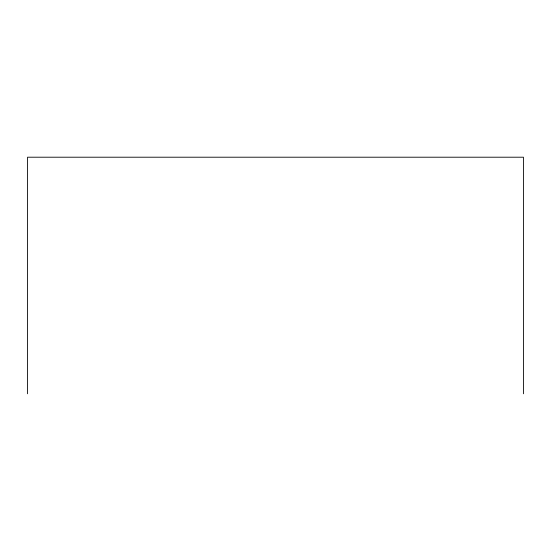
<?xml version="1.0" encoding="UTF-8"?>
<svg xmlns="http://www.w3.org/2000/svg" width="551" height="551" viewBox="0 0 551 551"><rect width="100%" height="100%" fill="white"/><g stroke="black" fill="none" stroke-linecap="round" stroke-linejoin="round"><path stroke-width="0.83" d="M523.45 393.793L523.45 157.207L27.55 157.207L27.55 393.793"/></g></svg>
